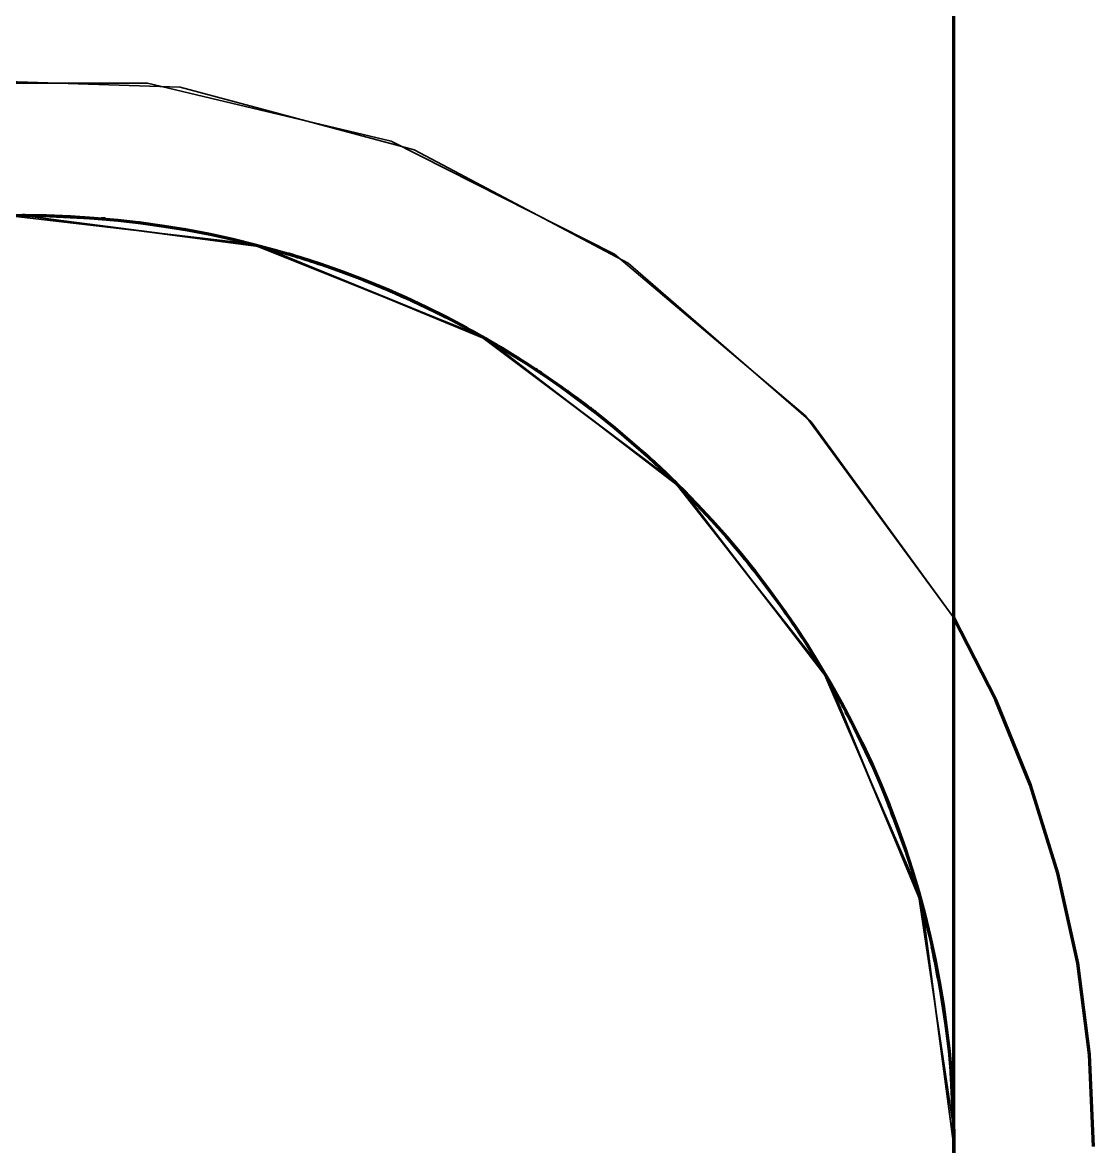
# Model space of a CAD drawing. Header units: millimetres. Extents: x 0 to 2382, y 0 to 420.
# Drawn here: x 188.3 to 188.53, y 110 to 110.2414 of the extents above; entities that cross this region are included whole.
import ezdxf

# ---------------------------------------------------------------- set-up
doc = ezdxf.new("R2010")
doc.units = ezdxf.units.MM
doc.linetypes.add('IRAM-E-TRAZOS', pattern=[5, 4, -1])
doc.layers.add('01-VISIBLE', color=7, linetype='CONTINUOUS', lineweight=70)
doc.layers.add('02-OCULTA', color=4, linetype='IRAM-E-TRAZOS', lineweight=35)

msp = doc.modelspace()

# ---------------------------------------------------------------- linework, layer by layer
at = {"layer": '01-VISIBLE'}
for points in [[(188.5, 109.52), (188.5, 109.57053), (188.5, 109.62105), (188.5, 109.67158), (188.5, 109.72211), (188.5, 109.77263), (188.5, 109.82316), (188.5, 109.87368), (188.5, 109.92421), (188.5, 109.97474), (188.5, 110.02526), (188.5, 110.07579), (188.5, 110.12632), (188.5, 110.17684), (188.5, 110.22737), (188.5, 110.27789), (188.5, 110.32842), (188.5, 110.37895), (188.5, 110.42947), (188.5, 110.48)], [(188.5, 110), (188.5, 110.05333), (188.5, 110.10667), (188.5, 110.16), (188.5, 110.21333), (188.5, 110.26667), (188.5, 110.32), (188.5, 110.37333), (188.5, 110.42667), (188.5, 110.48)], [(188.3006, 110.2), (188.3005, 110.2), (188.3004, 110.2), (188.3003, 110.2), (188.3002, 110.2), (188.3001, 110.2), (188.3, 110.2)], [(188.31703, 110.19927), (188.31702, 110.19927), (188.31701, 110.19928), (188.317, 110.19928), (188.31699, 110.19928), (188.31698, 110.19928), (188.31697, 110.19928)], [(188.31738, 110.19924), (188.31732, 110.19925), (188.31727, 110.19925), (188.31721, 110.19926), (188.31715, 110.19926), (188.31709, 110.19927), (188.31704, 110.19927)], [(188.31772, 110.19921), (188.31767, 110.19922), (188.31761, 110.19922), (188.31756, 110.19923), (188.3175, 110.19923), (188.31744, 110.19924), (188.31739, 110.19924)], [(188.31777, 110.19921), (188.31776, 110.19921), (188.31776, 110.19921), (188.31775, 110.19921), (188.31774, 110.19921), (188.31774, 110.19921), (188.31773, 110.19921)], [(188.31786, 110.1992), (188.31786, 110.1992), (188.31786, 110.1992), (188.31786, 110.1992), (188.31786, 110.1992), (188.31786, 110.1992), (188.31786, 110.1992)], [(188.32525, 110.1984), (188.32523, 110.1984), (188.32521, 110.1984), (188.3252, 110.19841), (188.32518, 110.19841), (188.32516, 110.19841), (188.32515, 110.19841)], [(188.33493, 110.19693), (188.33493, 110.19693), (188.33492, 110.19693), (188.33491, 110.19693), (188.33491, 110.19693), (188.3349, 110.19693), (188.33489, 110.19693)], [(188.35647, 110.19186), (188.35647, 110.19186), (188.35647, 110.19186), (188.35647, 110.19186), (188.35647, 110.19186), (188.35647, 110.19186), (188.35647, 110.19186)], [(188.35795, 110.19142), (188.35772, 110.19149), (188.35749, 110.19156), (188.35725, 110.19163), (188.35702, 110.1917), (188.35679, 110.19177), (188.35656, 110.19184)], [(188.36156, 110.19029), (188.36096, 110.19048), (188.36036, 110.19067), (188.35976, 110.19086), (188.35916, 110.19105), (188.35855, 110.19124), (188.35795, 110.19142)], [(188.36461, 110.18928), (188.3641, 110.18945), (188.36359, 110.18962), (188.36309, 110.18979), (188.36258, 110.18996), (188.36207, 110.19012), (188.36156, 110.19029)], [(188.36464, 110.18927), (188.36463, 110.18927), (188.36463, 110.18927), (188.36462, 110.18927), (188.36462, 110.18927), (188.36461, 110.18927), (188.36461, 110.18928)], [(188.37648, 110.1848), (188.37646, 110.18481), (188.37645, 110.18481), (188.37644, 110.18482), (188.37643, 110.18482), (188.37641, 110.18483), (188.3764, 110.18483)], [(188.38221, 110.18232), (188.38127, 110.18275), (188.38032, 110.18316), (188.37938, 110.18357), (188.37843, 110.18398), (188.37748, 110.18438), (188.37653, 110.18478)], [(188.38959, 110.17881), (188.38959, 110.17881), (188.38959, 110.17881), (188.38959, 110.17881), (188.38959, 110.17881), (188.38959, 110.17881), (188.38959, 110.17881)], [(188.38969, 110.17876), (188.38969, 110.17876), (188.38969, 110.17876), (188.38969, 110.17876), (188.38969, 110.17876), (188.38969, 110.17876), (188.38969, 110.17876)], [(188.38978, 110.17872), (188.38978, 110.17872), (188.38978, 110.17872), (188.38978, 110.17872), (188.38978, 110.17872), (188.38978, 110.17872), (188.38978, 110.17872)], [(188.39101, 110.17809), (188.39088, 110.17816), (188.39074, 110.17823), (188.39061, 110.1783), (188.39048, 110.17836), (188.39034, 110.17843), (188.39021, 110.1785)], [(188.40253, 110.17172), (188.40153, 110.17231), (188.40054, 110.17289), (188.39954, 110.17347), (188.39853, 110.17404), (188.39753, 110.17461), (188.39652, 110.17517)], [(188.40297, 110.17146), (188.4029, 110.1715), (188.40283, 110.17154), (188.40276, 110.17158), (188.40269, 110.17163), (188.40261, 110.17167), (188.40254, 110.17171)], [(188.40338, 110.17121), (188.40332, 110.17125), (188.40325, 110.17129), (188.40318, 110.17133), (188.40311, 110.17137), (188.40304, 110.17141), (188.40298, 110.17145)], [(188.40614, 110.16951), (188.40611, 110.16953), (188.40608, 110.16955), (188.40605, 110.16957), (188.40601, 110.16959), (188.40598, 110.16961), (188.40595, 110.16963)], [(188.40631, 110.16941), (188.40628, 110.16942), (188.40626, 110.16944), (188.40623, 110.16945), (188.40621, 110.16947), (188.40618, 110.16949), (188.40616, 110.1695)], [(188.40635, 110.16938), (188.40635, 110.16938), (188.40635, 110.16938), (188.40635, 110.16938), (188.40635, 110.16938), (188.40635, 110.16938), (188.40635, 110.16938)], [(188.40656, 110.16925), (188.40656, 110.16925), (188.40656, 110.16925), (188.40656, 110.16925), (188.40656, 110.16925), (188.40656, 110.16925), (188.40656, 110.16925)], [(188.40676, 110.16912), (188.40676, 110.16912), (188.40676, 110.16912), (188.40676, 110.16912), (188.40676, 110.16912), (188.40676, 110.16912), (188.40676, 110.16912)], [(188.40696, 110.16899), (188.40696, 110.16899), (188.40696, 110.16899), (188.40696, 110.16899), (188.40696, 110.16899), (188.40696, 110.16899), (188.40696, 110.16899)], [(188.40717, 110.16886), (188.40717, 110.16886), (188.40717, 110.16886), (188.40717, 110.16886), (188.40717, 110.16886), (188.40717, 110.16886), (188.40717, 110.16886)], [(188.40737, 110.16874), (188.40737, 110.16874), (188.40737, 110.16874), (188.40737, 110.16874), (188.40737, 110.16874), (188.40737, 110.16874), (188.40737, 110.16874)], [(188.40757, 110.16861), (188.40757, 110.16861), (188.40757, 110.16861), (188.40757, 110.16861), (188.40757, 110.16861), (188.40757, 110.16861), (188.40757, 110.16861)], [(188.40777, 110.16848), (188.40777, 110.16848), (188.40777, 110.16848), (188.40777, 110.16848), (188.40777, 110.16848), (188.40777, 110.16848), (188.40777, 110.16848)], [(188.40798, 110.16835), (188.40798, 110.16835), (188.40798, 110.16835), (188.40798, 110.16835), (188.40798, 110.16835), (188.40798, 110.16835), (188.40798, 110.16835)], [(188.40818, 110.16822), (188.40818, 110.16822), (188.40818, 110.16822), (188.40818, 110.16822), (188.40818, 110.16822), (188.40818, 110.16822), (188.40818, 110.16822)], [(188.40838, 110.16809), (188.40838, 110.16809), (188.40838, 110.16809), (188.40838, 110.16809), (188.40838, 110.16809), (188.40838, 110.16809), (188.40838, 110.16809)], [(188.40858, 110.16796), (188.40858, 110.16796), (188.40858, 110.16796), (188.40858, 110.16796), (188.40858, 110.16796), (188.40858, 110.16796), (188.40858, 110.16796)], [(188.40898, 110.1677), (188.40898, 110.1677), (188.40898, 110.1677), (188.40898, 110.1677), (188.40898, 110.1677), (188.40898, 110.1677), (188.40898, 110.1677)], [(188.40918, 110.16757), (188.40918, 110.16757), (188.40918, 110.16757), (188.40918, 110.16757), (188.40918, 110.16757), (188.40918, 110.16757), (188.40918, 110.16757)], [(188.40938, 110.16744), (188.40938, 110.16744), (188.40938, 110.16744), (188.40938, 110.16744), (188.40938, 110.16744), (188.40938, 110.16744), (188.40938, 110.16744)], [(188.40958, 110.16731), (188.40958, 110.16731), (188.40958, 110.16731), (188.40958, 110.16731), (188.40958, 110.16731), (188.40958, 110.16731), (188.40958, 110.16731)], [(188.40974, 110.1672), (188.40974, 110.1672), (188.40974, 110.1672), (188.40974, 110.1672), (188.40974, 110.1672), (188.40974, 110.1672), (188.40974, 110.1672)], [(188.4099, 110.1671), (188.4099, 110.1671), (188.4099, 110.1671), (188.4099, 110.1671), (188.4099, 110.1671), (188.4099, 110.1671), (188.4099, 110.1671)], [(188.41006, 110.16699), (188.41006, 110.16699), (188.41006, 110.16699), (188.41006, 110.16699), (188.41006, 110.16699), (188.41006, 110.16699), (188.41006, 110.16699)], [(188.41051, 110.16669), (188.41045, 110.16673), (188.41039, 110.16677), (188.41033, 110.16681), (188.41027, 110.16685), (188.41021, 110.16689), (188.41015, 110.16693)], [(188.41148, 110.16605), (188.41138, 110.16612), (188.41128, 110.16618), (188.41118, 110.16625), (188.41108, 110.16632), (188.41097, 110.16639), (188.41087, 110.16646)], [(188.41707, 110.16215), (188.41705, 110.16217), (188.41702, 110.16219), (188.417, 110.16221), (188.41697, 110.16223), (188.41694, 110.16225), (188.41692, 110.16227)], [(188.41738, 110.16193), (188.41738, 110.16193), (188.41737, 110.16194), (188.41737, 110.16194), (188.41737, 110.16194), (188.41736, 110.16194), (188.41736, 110.16195)], [(188.41787, 110.16157), (188.41786, 110.16158), (188.41785, 110.16159), (188.41784, 110.1616), (188.41783, 110.16161), (188.41782, 110.16162), (188.4178, 110.16162)], [(188.41825, 110.1613), (188.41825, 110.1613), (188.41825, 110.1613), (188.41825, 110.1613), (188.41825, 110.1613), (188.41825, 110.1613), (188.41825, 110.1613)], [(188.41873, 110.16094), (188.41873, 110.16095), (188.41872, 110.16095), (188.41871, 110.16096), (188.4187, 110.16097), (188.41869, 110.16097), (188.41869, 110.16098)], [(188.41916, 110.16063), (188.41916, 110.16063), (188.41915, 110.16063), (188.41914, 110.16064), (188.41914, 110.16064), (188.41913, 110.16065), (188.41912, 110.16065)], [(188.41921, 110.16059), (188.41921, 110.16059), (188.4192, 110.16059), (188.4192, 110.1606), (188.41919, 110.1606), (188.41919, 110.16061), (188.41918, 110.16061)], [(188.41927, 110.16055), (188.41926, 110.16055), (188.41925, 110.16056), (188.41924, 110.16056), (188.41924, 110.16057), (188.41923, 110.16058), (188.41922, 110.16058)], [(188.41932, 110.16051), (188.41931, 110.16051), (188.41931, 110.16052), (188.4193, 110.16052), (188.41929, 110.16053), (188.41928, 110.16054), (188.41927, 110.16054)], [(188.41937, 110.16047), (188.41937, 110.16047), (188.41936, 110.16048), (188.41935, 110.16048), (188.41934, 110.16049), (188.41934, 110.1605), (188.41933, 110.1605)], [(188.41943, 110.16043), (188.41942, 110.16043), (188.41941, 110.16044), (188.41941, 110.16044), (188.4194, 110.16045), (188.41939, 110.16045), (188.41938, 110.16046)], [(188.41948, 110.16039), (188.41947, 110.16039), (188.41947, 110.1604), (188.41946, 110.1604), (188.41945, 110.16041), (188.41945, 110.16041), (188.41944, 110.16042)], [(188.41953, 110.16035), (188.41953, 110.16035), (188.41952, 110.16036), (188.41951, 110.16036), (188.41951, 110.16037), (188.4195, 110.16037), (188.41949, 110.16038)], [(188.41959, 110.16031), (188.41958, 110.16031), (188.41958, 110.16032), (188.41957, 110.16032), (188.41956, 110.16033), (188.41956, 110.16033), (188.41955, 110.16034)], [(188.41964, 110.16027), (188.41964, 110.16027), (188.41963, 110.16028), (188.41962, 110.16028), (188.41962, 110.16029), (188.41961, 110.16029), (188.4196, 110.1603)], [(188.41969, 110.16023), (188.41969, 110.16023), (188.41968, 110.16024), (188.41968, 110.16024), (188.41967, 110.16025), (188.41967, 110.16025), (188.41966, 110.16026)], [(188.41975, 110.16019), (188.41974, 110.1602), (188.41973, 110.1602), (188.41972, 110.16021), (188.41971, 110.16021), (188.4197, 110.16022), (188.4197, 110.16023)], [(188.4198, 110.16015), (188.41979, 110.16016), (188.41978, 110.16016), (188.41978, 110.16017), (188.41977, 110.16017), (188.41976, 110.16018), (188.41975, 110.16019)], [(188.41985, 110.16011), (188.41985, 110.16012), (188.41984, 110.16012), (188.41983, 110.16013), (188.41982, 110.16013), (188.41981, 110.16014), (188.41981, 110.16015)], [(188.41991, 110.16007), (188.4199, 110.16008), (188.41989, 110.16008), (188.41988, 110.16009), (188.41988, 110.16009), (188.41987, 110.1601), (188.41986, 110.1601)], [(188.41996, 110.16003), (188.41995, 110.16004), (188.41995, 110.16004), (188.41994, 110.16005), (188.41993, 110.16005), (188.41992, 110.16006), (188.41992, 110.16006)], [(188.42001, 110.15999), (188.42001, 110.16), (188.42, 110.16), (188.41999, 110.16001), (188.41998, 110.16001), (188.41998, 110.16002), (188.41997, 110.16002)], [(188.42007, 110.15995), (188.42006, 110.15995), (188.42005, 110.15996), (188.42005, 110.15997), (188.42004, 110.15997), (188.42003, 110.15998), (188.42003, 110.15998)], [(188.42012, 110.15991), (188.42011, 110.15991), (188.42011, 110.15992), (188.4201, 110.15992), (188.42009, 110.15993), (188.42009, 110.15993), (188.42008, 110.15994)], [(188.42017, 110.15987), (188.42017, 110.15987), (188.42016, 110.15988), (188.42015, 110.15988), (188.42015, 110.15989), (188.42014, 110.15989), (188.42013, 110.1599)], [(188.42023, 110.15983), (188.42022, 110.15983), (188.42021, 110.15984), (188.42021, 110.15984), (188.4202, 110.15985), (188.4202, 110.15985), (188.42019, 110.15986)], [(188.42028, 110.15979), (188.42027, 110.15979), (188.42027, 110.1598), (188.42026, 110.1598), (188.42026, 110.15981), (188.42025, 110.15981), (188.42024, 110.15982)], [(188.42033, 110.15975), (188.42032, 110.15976), (188.42032, 110.15976), (188.42031, 110.15977), (188.4203, 110.15978), (188.42029, 110.15978), (188.42028, 110.15979)], [(188.42039, 110.15971), (188.42038, 110.15972), (188.42037, 110.15972), (188.42036, 110.15973), (188.42035, 110.15974), (188.42034, 110.15974), (188.42034, 110.15975)], [(188.42044, 110.15967), (188.42043, 110.15968), (188.42042, 110.15968), (188.42041, 110.15969), (188.42041, 110.15969), (188.4204, 110.1597), (188.42039, 110.15971)], [(188.42049, 110.15963), (188.42048, 110.15964), (188.42048, 110.15964), (188.42047, 110.15965), (188.42046, 110.15965), (188.42045, 110.15966), (188.42045, 110.15967)], [(188.42054, 110.15959), (188.42054, 110.1596), (188.42053, 110.1596), (188.42052, 110.15961), (188.42051, 110.15961), (188.42051, 110.15962), (188.4205, 110.15962)], [(188.4206, 110.15955), (188.42059, 110.15956), (188.42058, 110.15956), (188.42058, 110.15957), (188.42057, 110.15957), (188.42056, 110.15958), (188.42055, 110.15958)], [(188.42065, 110.15951), (188.42064, 110.15952), (188.42064, 110.15952), (188.42063, 110.15953), (188.42062, 110.15953), (188.42062, 110.15954), (188.42061, 110.15954)], [(188.4207, 110.15947), (188.4207, 110.15948), (188.42069, 110.15948), (188.42068, 110.15949), (188.42068, 110.15949), (188.42067, 110.1595), (188.42066, 110.1595)], [(188.42076, 110.15943), (188.42075, 110.15944), (188.42074, 110.15944), (188.42074, 110.15944), (188.42073, 110.15945), (188.42072, 110.15945), (188.42072, 110.15946)], [(188.42081, 110.15939), (188.4208, 110.15939), (188.4208, 110.1594), (188.42079, 110.1594), (188.42078, 110.15941), (188.42078, 110.15941), (188.42077, 110.15942)], [(188.42086, 110.15935), (188.42085, 110.15936), (188.42084, 110.15936), (188.42084, 110.15937), (188.42083, 110.15938), (188.42082, 110.15938), (188.42081, 110.15939)], [(188.42091, 110.15931), (188.42091, 110.15932), (188.4209, 110.15932), (188.42089, 110.15933), (188.42088, 110.15934), (188.42087, 110.15934), (188.42086, 110.15935)], [(188.42097, 110.15927), (188.42096, 110.15928), (188.42095, 110.15928), (188.42094, 110.15929), (188.42093, 110.15929), (188.42093, 110.1593), (188.42092, 110.15931)], [(188.42102, 110.15923), (188.42101, 110.15924), (188.421, 110.15924), (188.421, 110.15925), (188.42099, 110.15925), (188.42098, 110.15926), (188.42097, 110.15927)], [(188.42107, 110.15919), (188.42107, 110.1592), (188.42106, 110.1592), (188.42105, 110.15921), (188.42104, 110.15921), (188.42103, 110.15922), (188.42103, 110.15922)], [(188.42113, 110.15915), (188.42112, 110.15916), (188.42111, 110.15916), (188.4211, 110.15917), (188.4211, 110.15917), (188.42109, 110.15918), (188.42108, 110.15918)], [(188.42118, 110.15911), (188.42117, 110.15911), (188.42116, 110.15912), (188.42116, 110.15913), (188.42115, 110.15913), (188.42114, 110.15914), (188.42114, 110.15914)], [(188.42123, 110.15907), (188.42122, 110.15907), (188.42122, 110.15908), (188.42121, 110.15908), (188.4212, 110.15909), (188.4212, 110.15909), (188.42119, 110.1591)], [(188.42135, 110.15898), (188.42133, 110.15899), (188.42131, 110.15901), (188.4213, 110.15902), (188.42128, 110.15903), (188.42126, 110.15905), (188.42125, 110.15906)], [(188.42327, 110.15749), (188.42304, 110.15767), (188.42281, 110.15785), (188.42258, 110.15803), (188.42234, 110.15821), (188.42211, 110.15839), (188.42188, 110.15857)], [(188.42338, 110.15741), (188.42337, 110.15742), (188.42336, 110.15742), (188.42335, 110.15743), (188.42334, 110.15744), (188.42333, 110.15745), (188.42332, 110.15745)], [(188.42357, 110.15726), (188.42357, 110.15726), (188.42356, 110.15726), (188.42356, 110.15727), (188.42356, 110.15727), (188.42356, 110.15727), (188.42356, 110.15727)], [(188.42369, 110.15716), (188.42368, 110.15718), (188.42366, 110.15719), (188.42365, 110.1572), (188.42363, 110.15721), (188.42362, 110.15722), (188.42361, 110.15723)], [(188.42391, 110.15699), (188.42391, 110.15699), (188.42391, 110.15699), (188.42391, 110.15699), (188.42391, 110.15699), (188.42391, 110.15699), (188.42391, 110.15699)], [(188.42414, 110.15681), (188.42414, 110.15681), (188.42414, 110.15681), (188.42414, 110.15681), (188.42414, 110.15681), (188.42414, 110.15681), (188.42414, 110.15681)], [(188.42432, 110.15667), (188.42431, 110.15667), (188.4243, 110.15668), (188.42429, 110.15669), (188.42428, 110.1567), (188.42428, 110.1567), (188.42427, 110.15671)], [(188.4245, 110.15652), (188.4245, 110.15652), (188.4245, 110.15652), (188.4245, 110.15652), (188.4245, 110.15652), (188.4245, 110.15652), (188.4245, 110.15652)], [(188.42468, 110.15638), (188.42468, 110.15638), (188.42468, 110.15638), (188.42468, 110.15638), (188.42468, 110.15638), (188.42468, 110.15638), (188.42468, 110.15638)], [(188.42486, 110.15623), (188.42486, 110.15623), (188.42486, 110.15623), (188.42486, 110.15623), (188.42486, 110.15623), (188.42486, 110.15623), (188.42486, 110.15623)], [(188.42505, 110.15609), (188.42505, 110.15609), (188.42505, 110.15609), (188.42505, 110.15609), (188.42505, 110.15609), (188.42505, 110.15609), (188.42505, 110.15609)], [(188.42523, 110.15594), (188.42523, 110.15594), (188.42523, 110.15594), (188.42523, 110.15594), (188.42523, 110.15594), (188.42523, 110.15594), (188.42523, 110.15594)], [(188.42541, 110.1558), (188.42541, 110.1558), (188.42541, 110.1558), (188.42541, 110.1558), (188.42541, 110.1558), (188.42541, 110.1558), (188.42541, 110.1558)], [(188.42559, 110.15565), (188.42559, 110.15565), (188.42559, 110.15565), (188.42559, 110.15565), (188.42559, 110.15565), (188.42559, 110.15565), (188.42559, 110.15565)], [(188.42577, 110.15551), (188.42577, 110.15551), (188.42577, 110.15551), (188.42577, 110.15551), (188.42577, 110.15551), (188.42577, 110.15551), (188.42577, 110.15551)], [(188.42595, 110.15536), (188.42595, 110.15536), (188.42595, 110.15536), (188.42595, 110.15536), (188.42595, 110.15536), (188.42595, 110.15536), (188.42595, 110.15536)], [(188.43417, 110.14832), (188.43398, 110.14849), (188.43378, 110.14867), (188.43359, 110.14884), (188.43339, 110.14902), (188.4332, 110.14919), (188.43301, 110.14936)], [(188.43503, 110.14753), (188.43503, 110.14753), (188.43503, 110.14753), (188.43503, 110.14754), (188.43503, 110.14754), (188.43503, 110.14754), (188.43503, 110.14754)], [(188.43526, 110.14733), (188.43526, 110.14733), (188.43526, 110.14733), (188.43526, 110.14733), (188.43526, 110.14733), (188.43526, 110.14733), (188.43526, 110.14733)], [(188.43589, 110.14674), (188.43583, 110.1468), (188.43576, 110.14687), (188.43569, 110.14693), (188.43562, 110.14699), (188.43555, 110.14706), (188.43548, 110.14712)], [(188.44266, 110.14018), (188.44155, 110.14129), (188.44044, 110.14239), (188.43932, 110.14349), (188.4382, 110.14458), (188.43706, 110.14565), (188.43591, 110.14672)], [(188.45503, 110.12636), (188.45439, 110.12714), (188.45375, 110.12791), (188.45311, 110.12868), (188.45246, 110.12945), (188.4518, 110.13021), (188.45115, 110.13097)], [(188.45526, 110.12607), (188.45522, 110.12612), (188.45518, 110.12617), (188.45514, 110.12622), (188.45511, 110.12626), (188.45507, 110.12631), (188.45503, 110.12636)], [(188.45702, 110.12387), (188.45673, 110.12424), (188.45644, 110.12461), (188.45615, 110.12497), (188.45585, 110.12534), (188.45556, 110.1257), (188.45526, 110.12607)], [(188.45712, 110.12374), (188.45711, 110.12376), (188.4571, 110.12378), (188.45708, 110.12379), (188.45707, 110.12381), (188.45706, 110.12383), (188.45704, 110.12384)], [(188.4572, 110.12365), (188.45719, 110.12366), (188.45717, 110.12368), (188.45716, 110.12369), (188.45715, 110.12371), (188.45714, 110.12372), (188.45713, 110.12374)], [(188.45721, 110.12364), (188.45721, 110.12364), (188.45721, 110.12364), (188.45721, 110.12364), (188.4572, 110.12364), (188.4572, 110.12364), (188.4572, 110.12364)], [(188.46385, 110.11469), (188.46381, 110.11475), (188.46377, 110.11481), (188.46373, 110.11486), (188.46369, 110.11492), (188.46365, 110.11498), (188.46361, 110.11503)], [(188.46397, 110.11452), (188.46395, 110.11455), (188.46393, 110.11458), (188.46391, 110.11461), (188.46389, 110.11463), (188.46387, 110.11466), (188.46385, 110.11469)], [(188.46628, 110.11114), (188.4659, 110.11171), (188.46551, 110.11227), (188.46513, 110.11284), (188.46475, 110.1134), (188.46436, 110.11396), (188.46397, 110.11452)], [(188.53, 110), (188.52915, 110.01977), (188.5266, 110.0394), (188.52237, 110.05874), (188.5165, 110.07764), (188.50902, 110.09596), (188.5, 110.11358)], [(188.53, 110), (188.52915, 110.01977), (188.5266, 110.0394), (188.52237, 110.05874), (188.5165, 110.07764), (188.50902, 110.09596), (188.5, 110.11358)], [(188.4663, 110.11111), (188.46629, 110.11111), (188.46629, 110.11111), (188.46629, 110.11112), (188.46629, 110.11112), (188.46629, 110.11112), (188.46629, 110.11112)], [(188.46646, 110.11087), (188.46644, 110.11089), (188.46643, 110.11091), (188.46641, 110.11094), (188.4664, 110.11096), (188.46638, 110.11099), (188.46636, 110.11101)], [(188.46757, 110.10918), (188.46739, 110.10945), (188.46722, 110.10972), (188.46704, 110.10999), (188.46686, 110.11027), (188.46668, 110.11054), (188.4665, 110.11081)], [(188.47422, 110.09821), (188.47422, 110.09823), (188.47421, 110.09825), (188.4742, 110.09826), (188.47419, 110.09828), (188.47418, 110.09829), (188.47417, 110.09831)], [(188.47529, 110.09629), (188.47512, 110.09661), (188.47494, 110.09693), (188.47476, 110.09725), (188.47459, 110.09757), (188.47441, 110.09789), (188.47423, 110.09821)], [(188.47619, 110.09465), (188.47604, 110.09492), (188.47589, 110.0952), (188.47574, 110.09547), (188.47559, 110.09574), (188.47544, 110.09602), (188.47529, 110.09629)], [(188.47628, 110.09447), (188.47627, 110.0945), (188.47625, 110.09453), (188.47623, 110.09456), (188.47622, 110.09459), (188.4762, 110.09462), (188.47619, 110.09465)], [(188.47796, 110.09127), (188.47768, 110.09181), (188.47741, 110.09234), (188.47713, 110.09287), (188.47685, 110.0934), (188.47657, 110.09394), (188.47628, 110.09447)], [(188.47805, 110.09109), (188.47804, 110.09112), (188.47802, 110.09115), (188.47801, 110.09117), (188.478, 110.0912), (188.47798, 110.09122), (188.47797, 110.09125)], [(188.48134, 110.08435), (188.48118, 110.08469), (188.48103, 110.08503), (188.48087, 110.08537), (188.48071, 110.0857), (188.48055, 110.08604), (188.48039, 110.08638)], [(188.48391, 110.0786), (188.48391, 110.0786), (188.48391, 110.0786), (188.48391, 110.0786), (188.48391, 110.0786), (188.48391, 110.0786), (188.48391, 110.0786)], [(188.48398, 110.07844), (188.48398, 110.07844), (188.48398, 110.07844), (188.48398, 110.07844), (188.48398, 110.07844), (188.48398, 110.07844), (188.48398, 110.07844)], [(188.48404, 110.07828), (188.48404, 110.07828), (188.48404, 110.07828), (188.48404, 110.07828), (188.48404, 110.07828), (188.48404, 110.07828), (188.48404, 110.07828)], [(188.48528, 110.0753), (188.48528, 110.07532), (188.48527, 110.07533), (188.48526, 110.07535), (188.48526, 110.07536), (188.48525, 110.07538), (188.48524, 110.0754)], [(188.48532, 110.07522), (188.48532, 110.07522), (188.48532, 110.07522), (188.48532, 110.07522), (188.48532, 110.07522), (188.48532, 110.07522), (188.48532, 110.07522)], [(188.48534, 110.07515), (188.48534, 110.07515), (188.48534, 110.07515), (188.48534, 110.07515), (188.48534, 110.07515), (188.48534, 110.07515), (188.48534, 110.07515)], [(188.48748, 110.06966), (188.48714, 110.07057), (188.48679, 110.07147), (188.48644, 110.07238), (188.48609, 110.07328), (188.48573, 110.07419), (188.48537, 110.07509)], [(188.49538, 110.04275), (188.49537, 110.04276), (188.49537, 110.04277), (188.49537, 110.04279), (188.49537, 110.0428), (188.49537, 110.04281), (188.49536, 110.04282)], [(188.49556, 110.0419), (188.49553, 110.04204), (188.4955, 110.04218), (188.49547, 110.04232), (188.49544, 110.04246), (188.49541, 110.0426), (188.49538, 110.04274)], [(188.49561, 110.0417), (188.4956, 110.04173), (188.49559, 110.04176), (188.49558, 110.0418), (188.49558, 110.04183), (188.49557, 110.04186), (188.49556, 110.04189)], [(188.49705, 110.03425), (188.49683, 110.03549), (188.4966, 110.03673), (188.49636, 110.03797), (188.49612, 110.03921), (188.49587, 110.04045), (188.49561, 110.04168)], [(188.49709, 110.03399), (188.49708, 110.03403), (188.49708, 110.03406), (188.49707, 110.03409), (188.49707, 110.03413), (188.49706, 110.03416), (188.49706, 110.03419)], [(188.49942, 110.01523), (188.49942, 110.01527), (188.49941, 110.0153), (188.49941, 110.01534), (188.49941, 110.01537), (188.49941, 110.0154), (188.4994, 110.01544)], [(188.49942, 110.01517), (188.49942, 110.01517), (188.49942, 110.01517), (188.49942, 110.01517), (188.49942, 110.01517), (188.49942, 110.01517), (188.49942, 110.01517)], [(188.49943, 110.01506), (188.49943, 110.01506), (188.49943, 110.01506), (188.49943, 110.01506), (188.49943, 110.01506), (188.49943, 110.01506), (188.49943, 110.01506)], [(188.49992, 110.00571), (188.49992, 110.00571), (188.49992, 110.00571), (188.49992, 110.00571), (188.49992, 110.00571), (188.49992, 110.00572), (188.49992, 110.00572)], [(188.49996, 110.00413), (188.49995, 110.00437), (188.49995, 110.00462), (188.49994, 110.00487), (188.49993, 110.00511), (188.49993, 110.00536), (188.49992, 110.00561)], [(188.49996, 110.00411), (188.49997, 110.00342), (188.49998, 110.00274), (188.49999, 110.00205), (188.5, 110.00137), (188.5, 110.00068), (188.5, 110)], [(188.5, 110), (188.5, 110.00068), (188.5, 110.00137), (188.49999, 110.00205), (188.49998, 110.00274), (188.49997, 110.00342), (188.49996, 110.00411)]]:
    msp.add_lwpolyline(points, dxfattribs=at)
msp.add_circle((188.3, 110), 0.2, dxfattribs=at)
at = {"layer": '02-OCULTA'}
for points in [[(188.5, 110.11358), (188.46936, 110.15562), (188.43006, 110.1897), (188.3841, 110.21407), (188.33384, 110.2275), (188.28185, 110.22928), (188.23079, 110.21934), (188.18327, 110.19818), (188.14172, 110.16687), (188.10827, 110.12704), (188.08462, 110.0807)], [(188.5, 110.11358), (188.46817, 110.15691), (188.42715, 110.19166), (188.37918, 110.21594), (188.32688, 110.22842), (188.27312, 110.22842), (188.22082, 110.21594), (188.17285, 110.19166), (188.13183, 110.15691), (188.1, 110.11358)], [(188.3, 110.2), (188.24824, 110.19319), (188.2, 110.17321), (188.15858, 110.14142), (188.12679, 110.1), (188.10681, 110.05176), (188.1, 110)], [(188.1, 110), (188.10681, 110.05176), (188.12679, 110.1), (188.15858, 110.14142), (188.2, 110.17321), (188.24824, 110.19319), (188.3, 110.2)], [(188.29668, 110.19997), (188.34909, 110.19388), (188.39808, 110.1743), (188.44024, 110.14259), (188.47265, 110.10096), (188.49304, 110.0523), (188.5, 110)], [(188.3, 110.2), (188.29994, 110.2), (188.29989, 110.2), (188.29983, 110.2), (188.29977, 110.2), (188.29972, 110.2), (188.29966, 110.2)], [(188.3, 110.2), (188.3511, 110.19336), (188.39881, 110.17389), (188.43996, 110.14287), (188.47182, 110.10236), (188.49227, 110.05506), (188.49996, 110.00411)], [(188.3, 110.2), (188.35176, 110.19319), (188.4, 110.17321), (188.44142, 110.14142), (188.47321, 110.1), (188.49319, 110.05176), (188.5, 110)], [(188.31697, 110.19928), (188.31425, 110.19949), (188.31152, 110.19967), (188.30879, 110.19981), (188.30606, 110.19991), (188.30333, 110.19997), (188.3006, 110.2)], [(188.31704, 110.19927), (188.31703, 110.19927), (188.31703, 110.19927), (188.31703, 110.19927), (188.31703, 110.19927), (188.31703, 110.19927), (188.31703, 110.19927)], [(188.31739, 110.19924), (188.31739, 110.19924), (188.31739, 110.19924), (188.31738, 110.19924), (188.31738, 110.19924), (188.31738, 110.19924), (188.31738, 110.19924)], [(188.31773, 110.19921), (188.31773, 110.19921), (188.31773, 110.19921), (188.31773, 110.19921), (188.31773, 110.19921), (188.31772, 110.19921), (188.31772, 110.19921)], [(188.31786, 110.1992), (188.31784, 110.1992), (188.31783, 110.1992), (188.31781, 110.19921), (188.3178, 110.19921), (188.31779, 110.19921), (188.31777, 110.19921)], [(188.32515, 110.19841), (188.32393, 110.19856), (188.32272, 110.19871), (188.32151, 110.19884), (188.32029, 110.19897), (188.31907, 110.19909), (188.31786, 110.1992)], [(188.33489, 110.19693), (188.33329, 110.19721), (188.33169, 110.19747), (188.33008, 110.19773), (188.32847, 110.19796), (188.32686, 110.19819), (188.32525, 110.1984)], [(188.35647, 110.19186), (188.35292, 110.19287), (188.34935, 110.19381), (188.34577, 110.19469), (188.34217, 110.1955), (188.33856, 110.19625), (188.33493, 110.19693)], [(188.35656, 110.19184), (188.35654, 110.19184), (188.35653, 110.19184), (188.35651, 110.19185), (188.3565, 110.19185), (188.35649, 110.19186), (188.35647, 110.19186)], [(188.35795, 110.19142), (188.35795, 110.19142), (188.35795, 110.19142), (188.35795, 110.19142), (188.35795, 110.19142), (188.35795, 110.19142), (188.35795, 110.19142)], [(188.36156, 110.19029), (188.36156, 110.19029), (188.36156, 110.19029), (188.36156, 110.19029), (188.36156, 110.19029), (188.36156, 110.19029), (188.36156, 110.19029)], [(188.36461, 110.18928), (188.36461, 110.18928), (188.36461, 110.18928), (188.36461, 110.18928), (188.36461, 110.18928), (188.36461, 110.18928), (188.36461, 110.18928)], [(188.3764, 110.18483), (188.37446, 110.18562), (188.37251, 110.18639), (188.37055, 110.18714), (188.36859, 110.18787), (188.36662, 110.18858), (188.36464, 110.18927)], [(188.37653, 110.18478), (188.37652, 110.18478), (188.37651, 110.18479), (188.3765, 110.18479), (188.37649, 110.18479), (188.37648, 110.1848), (188.37648, 110.1848)], [(188.38959, 110.17881), (188.38837, 110.17942), (188.38714, 110.18002), (188.38592, 110.18061), (188.38468, 110.18119), (188.38345, 110.18176), (188.38221, 110.18232)], [(188.38969, 110.17876), (188.38967, 110.17877), (188.38966, 110.17878), (188.38964, 110.17879), (188.38962, 110.17879), (188.38961, 110.1788), (188.38959, 110.17881)], [(188.38978, 110.17872), (188.38977, 110.17872), (188.38975, 110.17873), (188.38974, 110.17874), (188.38972, 110.17875), (188.38971, 110.17875), (188.38969, 110.17876)], [(188.39021, 110.1785), (188.39014, 110.17854), (188.39007, 110.17857), (188.38999, 110.17861), (188.38992, 110.17864), (188.38985, 110.17868), (188.38978, 110.17872)], [(188.39652, 110.17517), (188.39561, 110.17567), (188.39469, 110.17616), (188.39378, 110.17665), (188.39286, 110.17714), (188.39194, 110.17762), (188.39101, 110.17809)], [(188.40254, 110.17171), (188.40254, 110.17171), (188.40254, 110.17172), (188.40254, 110.17172), (188.40253, 110.17172), (188.40253, 110.17172), (188.40253, 110.17172)], [(188.40298, 110.17145), (188.40298, 110.17145), (188.40297, 110.17145), (188.40297, 110.17145), (188.40297, 110.17145), (188.40297, 110.17145), (188.40297, 110.17146)], [(188.40595, 110.16963), (188.40552, 110.1699), (188.4051, 110.17016), (188.40467, 110.17042), (188.40424, 110.17069), (188.40381, 110.17095), (188.40338, 110.17121)], [(188.40616, 110.1695), (188.40616, 110.1695), (188.40615, 110.1695), (188.40615, 110.16951), (188.40615, 110.16951), (188.40615, 110.16951), (188.40614, 110.16951)], [(188.40635, 110.16938), (188.40634, 110.16939), (188.40633, 110.16939), (188.40633, 110.16939), (188.40632, 110.1694), (188.40632, 110.1694), (188.40631, 110.16941)], [(188.40656, 110.16925), (188.40652, 110.16927), (188.40649, 110.16929), (188.40645, 110.16931), (188.40642, 110.16934), (188.40639, 110.16936), (188.40635, 110.16938)], [(188.40676, 110.16912), (188.40673, 110.16914), (188.40669, 110.16917), (188.40666, 110.16919), (188.40662, 110.16921), (188.40659, 110.16923), (188.40656, 110.16925)], [(188.40696, 110.16899), (188.40693, 110.16902), (188.4069, 110.16904), (188.40686, 110.16906), (188.40683, 110.16908), (188.40679, 110.1691), (188.40676, 110.16912)], [(188.40717, 110.16886), (188.40713, 110.16889), (188.4071, 110.16891), (188.40706, 110.16893), (188.40703, 110.16895), (188.407, 110.16897), (188.40696, 110.16899)], [(188.40737, 110.16874), (188.40733, 110.16876), (188.4073, 110.16878), (188.40727, 110.1688), (188.40723, 110.16882), (188.4072, 110.16884), (188.40717, 110.16886)], [(188.40757, 110.16861), (188.40754, 110.16863), (188.4075, 110.16865), (188.40747, 110.16867), (188.40744, 110.16869), (188.4074, 110.16871), (188.40737, 110.16874)], [(188.40777, 110.16848), (188.40774, 110.1685), (188.40771, 110.16852), (188.40767, 110.16854), (188.40764, 110.16856), (188.40761, 110.16859), (188.40757, 110.16861)], [(188.40798, 110.16835), (188.40794, 110.16837), (188.40791, 110.16839), (188.40787, 110.16841), (188.40784, 110.16843), (188.40781, 110.16846), (188.40777, 110.16848)], [(188.40818, 110.16822), (188.40814, 110.16824), (188.40811, 110.16826), (188.40808, 110.16828), (188.40804, 110.16831), (188.40801, 110.16833), (188.40798, 110.16835)], [(188.40838, 110.16809), (188.40835, 110.16811), (188.40831, 110.16813), (188.40828, 110.16815), (188.40824, 110.16818), (188.40821, 110.1682), (188.40818, 110.16822)], [(188.40858, 110.16796), (188.40855, 110.16798), (188.40851, 110.168), (188.40848, 110.16802), (188.40845, 110.16805), (188.40841, 110.16807), (188.40838, 110.16809)], [(188.40898, 110.1677), (188.40891, 110.16774), (188.40885, 110.16779), (188.40878, 110.16783), (188.40871, 110.16787), (188.40865, 110.16792), (188.40858, 110.16796)], [(188.40918, 110.16757), (188.40915, 110.16759), (188.40912, 110.16761), (188.40908, 110.16763), (188.40905, 110.16766), (188.40902, 110.16768), (188.40898, 110.1677)], [(188.40938, 110.16744), (188.40935, 110.16746), (188.40932, 110.16748), (188.40928, 110.1675), (188.40925, 110.16752), (188.40922, 110.16755), (188.40918, 110.16757)], [(188.40958, 110.16731), (188.40955, 110.16733), (188.40952, 110.16735), (188.40948, 110.16737), (188.40945, 110.16739), (188.40942, 110.16742), (188.40938, 110.16744)], [(188.40974, 110.1672), (188.40972, 110.16722), (188.40969, 110.16724), (188.40966, 110.16725), (188.40964, 110.16727), (188.40961, 110.16729), (188.40958, 110.16731)], [(188.4099, 110.1671), (188.40988, 110.16711), (188.40985, 110.16713), (188.40982, 110.16715), (188.4098, 110.16717), (188.40977, 110.16718), (188.40974, 110.1672)], [(188.41006, 110.16699), (188.41004, 110.16701), (188.41001, 110.16703), (188.40998, 110.16704), (188.40996, 110.16706), (188.40993, 110.16708), (188.4099, 110.1671)], [(188.41015, 110.16693), (188.41014, 110.16694), (188.41012, 110.16695), (188.41011, 110.16696), (188.41009, 110.16697), (188.41008, 110.16698), (188.41006, 110.16699)], [(188.41087, 110.16646), (188.41081, 110.1665), (188.41075, 110.16653), (188.41069, 110.16657), (188.41063, 110.16661), (188.41057, 110.16665), (188.41051, 110.16669)], [(188.41692, 110.16227), (188.41602, 110.16291), (188.41512, 110.16355), (188.41422, 110.16418), (188.41331, 110.16481), (188.4124, 110.16543), (188.41148, 110.16605)], [(188.41736, 110.16195), (188.41731, 110.16198), (188.41727, 110.16201), (188.41722, 110.16205), (188.41717, 110.16208), (188.41712, 110.16212), (188.41707, 110.16215)], [(188.4178, 110.16162), (188.41773, 110.16168), (188.41766, 110.16173), (188.41759, 110.16178), (188.41752, 110.16183), (188.41745, 110.16188), (188.41738, 110.16193)], [(188.41825, 110.1613), (188.41818, 110.16135), (188.41812, 110.16139), (188.41806, 110.16144), (188.418, 110.16148), (188.41793, 110.16153), (188.41787, 110.16157)], [(188.41869, 110.16098), (188.41861, 110.16103), (188.41854, 110.16108), (188.41847, 110.16114), (188.4184, 110.16119), (188.41832, 110.16124), (188.41825, 110.1613)], [(188.41912, 110.16065), (188.41906, 110.1607), (188.41899, 110.16075), (188.41893, 110.1608), (188.41886, 110.16085), (188.4188, 110.16089), (188.41873, 110.16094)], [(188.41918, 110.16061), (188.41918, 110.16061), (188.41917, 110.16062), (188.41917, 110.16062), (188.41917, 110.16062), (188.41916, 110.16062), (188.41916, 110.16063)], [(188.41922, 110.16058), (188.41922, 110.16058), (188.41922, 110.16058), (188.41922, 110.16058), (188.41922, 110.16059), (188.41922, 110.16059), (188.41921, 110.16059)], [(188.41927, 110.16054), (188.41927, 110.16054), (188.41927, 110.16054), (188.41927, 110.16054), (188.41927, 110.16054), (188.41927, 110.16055), (188.41927, 110.16055)], [(188.41933, 110.1605), (188.41933, 110.1605), (188.41933, 110.1605), (188.41933, 110.1605), (188.41932, 110.1605), (188.41932, 110.16051), (188.41932, 110.16051)], [(188.41938, 110.16046), (188.41938, 110.16046), (188.41938, 110.16046), (188.41938, 110.16046), (188.41938, 110.16046), (188.41938, 110.16047), (188.41937, 110.16047)], [(188.41944, 110.16042), (188.41944, 110.16042), (188.41944, 110.16042), (188.41943, 110.16042), (188.41943, 110.16042), (188.41943, 110.16043), (188.41943, 110.16043)], [(188.41949, 110.16038), (188.41949, 110.16038), (188.41949, 110.16038), (188.41949, 110.16038), (188.41949, 110.16038), (188.41948, 110.16039), (188.41948, 110.16039)], [(188.41955, 110.16034), (188.41955, 110.16034), (188.41954, 110.16034), (188.41954, 110.16034), (188.41954, 110.16034), (188.41954, 110.16035), (188.41953, 110.16035)], [(188.4196, 110.1603), (188.4196, 110.1603), (188.4196, 110.1603), (188.4196, 110.1603), (188.41959, 110.1603), (188.41959, 110.16031), (188.41959, 110.16031)], [(188.41966, 110.16026), (188.41966, 110.16026), (188.41965, 110.16026), (188.41965, 110.16026), (188.41965, 110.16026), (188.41964, 110.16027), (188.41964, 110.16027)], [(188.4197, 110.16023), (188.4197, 110.16023), (188.4197, 110.16023), (188.4197, 110.16023), (188.4197, 110.16023), (188.41969, 110.16023), (188.41969, 110.16023)], [(188.41975, 110.16019), (188.41975, 110.16019), (188.41975, 110.16019), (188.41975, 110.16019), (188.41975, 110.16019), (188.41975, 110.16019), (188.41975, 110.16019)], [(188.41981, 110.16015), (188.4198, 110.16015), (188.4198, 110.16015), (188.4198, 110.16015), (188.4198, 110.16015), (188.4198, 110.16015), (188.4198, 110.16015)], [(188.41986, 110.1601), (188.41986, 110.16011), (188.41986, 110.16011), (188.41986, 110.16011), (188.41986, 110.16011), (188.41986, 110.16011), (188.41985, 110.16011)], [(188.41992, 110.16006), (188.41991, 110.16006), (188.41991, 110.16007), (188.41991, 110.16007), (188.41991, 110.16007), (188.41991, 110.16007), (188.41991, 110.16007)], [(188.41997, 110.16002), (188.41997, 110.16002), (188.41997, 110.16002), (188.41997, 110.16003), (188.41996, 110.16003), (188.41996, 110.16003), (188.41996, 110.16003)], [(188.42003, 110.15998), (188.42002, 110.15998), (188.42002, 110.15998), (188.42002, 110.15999), (188.42002, 110.15999), (188.42002, 110.15999), (188.42001, 110.15999)], [(188.42008, 110.15994), (188.42008, 110.15994), (188.42008, 110.15994), (188.42007, 110.15994), (188.42007, 110.15995), (188.42007, 110.15995), (188.42007, 110.15995)], [(188.42013, 110.1599), (188.42013, 110.1599), (188.42013, 110.1599), (188.42013, 110.1599), (188.42013, 110.15991), (188.42012, 110.15991), (188.42012, 110.15991)], [(188.42019, 110.15986), (188.42019, 110.15986), (188.42018, 110.15986), (188.42018, 110.15986), (188.42018, 110.15987), (188.42018, 110.15987), (188.42017, 110.15987)], [(188.42024, 110.15982), (188.42024, 110.15982), (188.42024, 110.15982), (188.42024, 110.15982), (188.42023, 110.15983), (188.42023, 110.15983), (188.42023, 110.15983)], [(188.42028, 110.15979), (188.42028, 110.15979), (188.42028, 110.15979), (188.42028, 110.15979), (188.42028, 110.15979), (188.42028, 110.15979), (188.42028, 110.15979)], [(188.42034, 110.15975), (188.42034, 110.15975), (188.42033, 110.15975), (188.42033, 110.15975), (188.42033, 110.15975), (188.42033, 110.15975), (188.42033, 110.15975)], [(188.42039, 110.15971), (188.42039, 110.15971), (188.42039, 110.15971), (188.42039, 110.15971), (188.42039, 110.15971), (188.42039, 110.15971), (188.42039, 110.15971)], [(188.42045, 110.15967), (188.42044, 110.15967), (188.42044, 110.15967), (188.42044, 110.15967), (188.42044, 110.15967), (188.42044, 110.15967), (188.42044, 110.15967)], [(188.4205, 110.15962), (188.4205, 110.15962), (188.4205, 110.15963), (188.4205, 110.15963), (188.42049, 110.15963), (188.42049, 110.15963), (188.42049, 110.15963)], [(188.42055, 110.15958), (188.42055, 110.15958), (188.42055, 110.15959), (188.42055, 110.15959), (188.42055, 110.15959), (188.42055, 110.15959), (188.42054, 110.15959)], [(188.42061, 110.15954), (188.42061, 110.15954), (188.42061, 110.15954), (188.4206, 110.15955), (188.4206, 110.15955), (188.4206, 110.15955), (188.4206, 110.15955)], [(188.42066, 110.1595), (188.42066, 110.1595), (188.42066, 110.1595), (188.42066, 110.15951), (188.42065, 110.15951), (188.42065, 110.15951), (188.42065, 110.15951)], [(188.42072, 110.15946), (188.42071, 110.15946), (188.42071, 110.15946), (188.42071, 110.15946), (188.42071, 110.15947), (188.42071, 110.15947), (188.4207, 110.15947)], [(188.42077, 110.15942), (188.42077, 110.15942), (188.42077, 110.15942), (188.42076, 110.15942), (188.42076, 110.15943), (188.42076, 110.15943), (188.42076, 110.15943)], [(188.42081, 110.15939), (188.42081, 110.15939), (188.42081, 110.15939), (188.42081, 110.15939), (188.42081, 110.15939), (188.42081, 110.15939), (188.42081, 110.15939)], [(188.42086, 110.15935), (188.42086, 110.15935), (188.42086, 110.15935), (188.42086, 110.15935), (188.42086, 110.15935), (188.42086, 110.15935), (188.42086, 110.15935)], [(188.42092, 110.15931), (188.42092, 110.15931), (188.42092, 110.15931), (188.42092, 110.15931), (188.42092, 110.15931), (188.42092, 110.15931), (188.42091, 110.15931)], [(188.42097, 110.15927), (188.42097, 110.15927), (188.42097, 110.15927), (188.42097, 110.15927), (188.42097, 110.15927), (188.42097, 110.15927), (188.42097, 110.15927)], [(188.42103, 110.15922), (188.42103, 110.15923), (188.42102, 110.15923), (188.42102, 110.15923), (188.42102, 110.15923), (188.42102, 110.15923), (188.42102, 110.15923)], [(188.42108, 110.15918), (188.42108, 110.15918), (188.42108, 110.15919), (188.42108, 110.15919), (188.42108, 110.15919), (188.42107, 110.15919), (188.42107, 110.15919)], [(188.42114, 110.15914), (188.42113, 110.15914), (188.42113, 110.15914), (188.42113, 110.15915), (188.42113, 110.15915), (188.42113, 110.15915), (188.42113, 110.15915)], [(188.42119, 110.1591), (188.42119, 110.1591), (188.42119, 110.1591), (188.42118, 110.1591), (188.42118, 110.15911), (188.42118, 110.15911), (188.42118, 110.15911)], [(188.42125, 110.15906), (188.42124, 110.15906), (188.42124, 110.15906), (188.42124, 110.15906), (188.42124, 110.15907), (188.42123, 110.15907), (188.42123, 110.15907)], [(188.42188, 110.15857), (188.42179, 110.15864), (188.4217, 110.15871), (188.42161, 110.15878), (188.42153, 110.15884), (188.42144, 110.15891), (188.42135, 110.15898)], [(188.42332, 110.15745), (188.42331, 110.15746), (188.42331, 110.15747), (188.4233, 110.15747), (188.42329, 110.15748), (188.42328, 110.15749), (188.42327, 110.15749)], [(188.42356, 110.15727), (188.42353, 110.15729), (188.4235, 110.15732), (188.42347, 110.15734), (188.42344, 110.15736), (188.42341, 110.15739), (188.42338, 110.15741)], [(188.42361, 110.15723), (188.4236, 110.15724), (188.42359, 110.15724), (188.42359, 110.15725), (188.42358, 110.15725), (188.42357, 110.15726), (188.42357, 110.15726)], [(188.42391, 110.15699), (188.42388, 110.15702), (188.42384, 110.15705), (188.4238, 110.15708), (188.42377, 110.15711), (188.42373, 110.15713), (188.42369, 110.15716)], [(188.42414, 110.15681), (188.4241, 110.15684), (188.42406, 110.15687), (188.42402, 110.1569), (188.42399, 110.15693), (188.42395, 110.15696), (188.42391, 110.15699)], [(188.42427, 110.15671), (188.42424, 110.15673), (188.42422, 110.15674), (188.4242, 110.15676), (188.42418, 110.15678), (188.42416, 110.1568), (188.42414, 110.15681)], [(188.4245, 110.15652), (188.42447, 110.15655), (188.42444, 110.15657), (188.42441, 110.1566), (188.42438, 110.15662), (188.42435, 110.15664), (188.42432, 110.15667)], [(188.42468, 110.15638), (188.42465, 110.1564), (188.42462, 110.15643), (188.42459, 110.15645), (188.42456, 110.15647), (188.42453, 110.1565), (188.4245, 110.15652)], [(188.42486, 110.15623), (188.42483, 110.15626), (188.4248, 110.15628), (188.42477, 110.15631), (188.42474, 110.15633), (188.42471, 110.15635), (188.42468, 110.15638)], [(188.42505, 110.15609), (188.42502, 110.15611), (188.42499, 110.15614), (188.42496, 110.15616), (188.42493, 110.15618), (188.4249, 110.15621), (188.42486, 110.15623)], [(188.42523, 110.15594), (188.4252, 110.15597), (188.42517, 110.15599), (188.42514, 110.15602), (188.42511, 110.15604), (188.42508, 110.15606), (188.42505, 110.15609)], [(188.42541, 110.1558), (188.42538, 110.15582), (188.42535, 110.15585), (188.42532, 110.15587), (188.42529, 110.15589), (188.42526, 110.15592), (188.42523, 110.15594)], [(188.42559, 110.15565), (188.42556, 110.15568), (188.42553, 110.1557), (188.4255, 110.15572), (188.42547, 110.15575), (188.42544, 110.15577), (188.42541, 110.1558)], [(188.42577, 110.15551), (188.42574, 110.15553), (188.42571, 110.15555), (188.42568, 110.15558), (188.42565, 110.1556), (188.42562, 110.15563), (188.42559, 110.15565)], [(188.42595, 110.15536), (188.42592, 110.15538), (188.42589, 110.15541), (188.42586, 110.15543), (188.42583, 110.15546), (188.4258, 110.15548), (188.42577, 110.15551)], [(188.43301, 110.14936), (188.43185, 110.15039), (188.43068, 110.1514), (188.42951, 110.1524), (188.42833, 110.1534), (188.42715, 110.15438), (188.42595, 110.15536)], [(188.43503, 110.14754), (188.43489, 110.14767), (188.43474, 110.1478), (188.4346, 110.14793), (188.43446, 110.14806), (188.43431, 110.14819), (188.43417, 110.14832)], [(188.43526, 110.14733), (188.43522, 110.14736), (188.43518, 110.1474), (188.43514, 110.14743), (188.43511, 110.14747), (188.43507, 110.1475), (188.43503, 110.14753)], [(188.43548, 110.14712), (188.43545, 110.14715), (188.43541, 110.14719), (188.43537, 110.14722), (188.43533, 110.14726), (188.4353, 110.14729), (188.43526, 110.14733)], [(188.43591, 110.14672), (188.43591, 110.14673), (188.43591, 110.14673), (188.4359, 110.14673), (188.4359, 110.14673), (188.4359, 110.14674), (188.43589, 110.14674)], [(188.45115, 110.13097), (188.44977, 110.13254), (188.44838, 110.1341), (188.44697, 110.13564), (188.44555, 110.13717), (188.44411, 110.13868), (188.44266, 110.14018)], [(188.45503, 110.12636), (188.45503, 110.12636), (188.45503, 110.12636), (188.45503, 110.12636), (188.45503, 110.12636), (188.45503, 110.12636), (188.45503, 110.12636)], [(188.45526, 110.12607), (188.45526, 110.12607), (188.45526, 110.12607), (188.45526, 110.12607), (188.45526, 110.12607), (188.45526, 110.12607), (188.45526, 110.12607)], [(188.45704, 110.12384), (188.45704, 110.12385), (188.45704, 110.12385), (188.45703, 110.12386), (188.45703, 110.12386), (188.45703, 110.12387), (188.45702, 110.12387)], [(188.45713, 110.12374), (188.45712, 110.12374), (188.45712, 110.12374), (188.45712, 110.12374), (188.45712, 110.12374), (188.45712, 110.12374), (188.45712, 110.12374)], [(188.4572, 110.12364), (188.4572, 110.12364), (188.4572, 110.12364), (188.4572, 110.12365), (188.4572, 110.12365), (188.4572, 110.12365), (188.4572, 110.12365)], [(188.46361, 110.11503), (188.46257, 110.11649), (188.46153, 110.11794), (188.46047, 110.11938), (188.45939, 110.12081), (188.45831, 110.12223), (188.45721, 110.12364)], [(188.46385, 110.11469), (188.46385, 110.11469), (188.46385, 110.11469), (188.46385, 110.11469), (188.46385, 110.11469), (188.46385, 110.11469), (188.46385, 110.11469)], [(188.46397, 110.11452), (188.46397, 110.11452), (188.46397, 110.11452), (188.46397, 110.11452), (188.46397, 110.11452), (188.46397, 110.11452), (188.46397, 110.11452)], [(188.46629, 110.11112), (188.46629, 110.11113), (188.46628, 110.11113), (188.46628, 110.11113), (188.46628, 110.11114), (188.46628, 110.11114), (188.46628, 110.11114)], [(188.46636, 110.11101), (188.46635, 110.11103), (188.46634, 110.11104), (188.46633, 110.11106), (188.46632, 110.11108), (188.46631, 110.11109), (188.4663, 110.11111)], [(188.4665, 110.11081), (188.46649, 110.11082), (188.46649, 110.11083), (188.46648, 110.11084), (188.46647, 110.11085), (188.46647, 110.11086), (188.46646, 110.11087)], [(188.47417, 110.09831), (188.47312, 110.10015), (188.47205, 110.10198), (188.47096, 110.1038), (188.46985, 110.1056), (188.46872, 110.1074), (188.46757, 110.10918)], [(188.47423, 110.09821), (188.47423, 110.09821), (188.47423, 110.09821), (188.47423, 110.09821), (188.47423, 110.09821), (188.47423, 110.09821), (188.47422, 110.09821)], [(188.47529, 110.09629), (188.47529, 110.09629), (188.47529, 110.09629), (188.47529, 110.09629), (188.47529, 110.09629), (188.47529, 110.09629), (188.47529, 110.09629)], [(188.47619, 110.09465), (188.47619, 110.09465), (188.47619, 110.09465), (188.47619, 110.09465), (188.47619, 110.09465), (188.47619, 110.09465), (188.47619, 110.09465)], [(188.47628, 110.09447), (188.47628, 110.09447), (188.47628, 110.09447), (188.47628, 110.09447), (188.47628, 110.09447), (188.47628, 110.09447), (188.47628, 110.09447)], [(188.47797, 110.09125), (188.47797, 110.09125), (188.47797, 110.09126), (188.47796, 110.09126), (188.47796, 110.09126), (188.47796, 110.09127), (188.47796, 110.09127)], [(188.48039, 110.08638), (188.48, 110.08717), (188.47962, 110.08796), (188.47923, 110.08874), (188.47884, 110.08953), (188.47845, 110.09031), (188.47805, 110.09109)], [(188.48391, 110.0786), (188.48349, 110.07956), (188.48307, 110.08053), (188.48265, 110.08149), (188.48222, 110.08244), (188.48178, 110.0834), (188.48134, 110.08435)], [(188.48398, 110.07844), (188.48396, 110.07847), (188.48395, 110.07849), (188.48394, 110.07852), (188.48393, 110.07855), (188.48392, 110.07857), (188.48391, 110.0786)], [(188.48404, 110.07828), (188.48403, 110.07831), (188.48402, 110.07833), (188.48401, 110.07836), (188.484, 110.07839), (188.48399, 110.07841), (188.48398, 110.07844)], [(188.48524, 110.0754), (188.48505, 110.07588), (188.48485, 110.07636), (188.48465, 110.07684), (188.48445, 110.07732), (188.48425, 110.0778), (188.48404, 110.07828)], [(188.48532, 110.07522), (188.48531, 110.07523), (188.48531, 110.07525), (188.4853, 110.07526), (188.48529, 110.07527), (188.48529, 110.07529), (188.48528, 110.0753)], [(188.48534, 110.07515), (188.48534, 110.07516), (188.48534, 110.07517), (188.48533, 110.07518), (188.48533, 110.0752), (188.48532, 110.07521), (188.48532, 110.07522)], [(188.48537, 110.07509), (188.48537, 110.0751), (188.48536, 110.07511), (188.48536, 110.07512), (188.48535, 110.07513), (188.48535, 110.07514), (188.48534, 110.07515)], [(188.49536, 110.04282), (188.49431, 110.04736), (188.49315, 110.05188), (188.49189, 110.05638), (188.49052, 110.06084), (188.48905, 110.06527), (188.48748, 110.06966)], [(188.49538, 110.04274), (188.49538, 110.04275), (188.49538, 110.04275), (188.49538, 110.04275), (188.49538, 110.04275), (188.49538, 110.04275), (188.49538, 110.04275)], [(188.49556, 110.04189), (188.49556, 110.0419), (188.49556, 110.0419), (188.49556, 110.0419), (188.49556, 110.0419), (188.49556, 110.0419), (188.49556, 110.0419)], [(188.49561, 110.04168), (188.49561, 110.04169), (188.49561, 110.04169), (188.49561, 110.04169), (188.49561, 110.04169), (188.49561, 110.04169), (188.49561, 110.0417)], [(188.49706, 110.03419), (188.49705, 110.0342), (188.49705, 110.03421), (188.49705, 110.03422), (188.49705, 110.03423), (188.49705, 110.03424), (188.49705, 110.03425)], [(188.4994, 110.01544), (188.49914, 110.01854), (188.49883, 110.02165), (188.49846, 110.02474), (188.49805, 110.02783), (188.4976, 110.03092), (188.49709, 110.03399)], [(188.49942, 110.01517), (188.49942, 110.01518), (188.49942, 110.01519), (188.49942, 110.0152), (188.49942, 110.01521), (188.49942, 110.01522), (188.49942, 110.01523)], [(188.49943, 110.01506), (188.49943, 110.01508), (188.49943, 110.0151), (188.49943, 110.01511), (188.49943, 110.01513), (188.49943, 110.01515), (188.49942, 110.01517)], [(188.49992, 110.00572), (188.49987, 110.00727), (188.4998, 110.00883), (188.49973, 110.01039), (188.49964, 110.01195), (188.49954, 110.0135), (188.49943, 110.01506)], [(188.49992, 110.00561), (188.49992, 110.00563), (188.49992, 110.00564), (188.49992, 110.00566), (188.49992, 110.00568), (188.49992, 110.0057), (188.49992, 110.00571)], [(188.49996, 110.00411), (188.49996, 110.00411), (188.49996, 110.00411), (188.49996, 110.00412), (188.49996, 110.00412), (188.49996, 110.00412), (188.49996, 110.00413)]]:
    msp.add_lwpolyline(points, dxfattribs=at)
msp.add_circle((188.3, 110), 0.2, dxfattribs=at)

doc.saveas('drawing.dxf')
